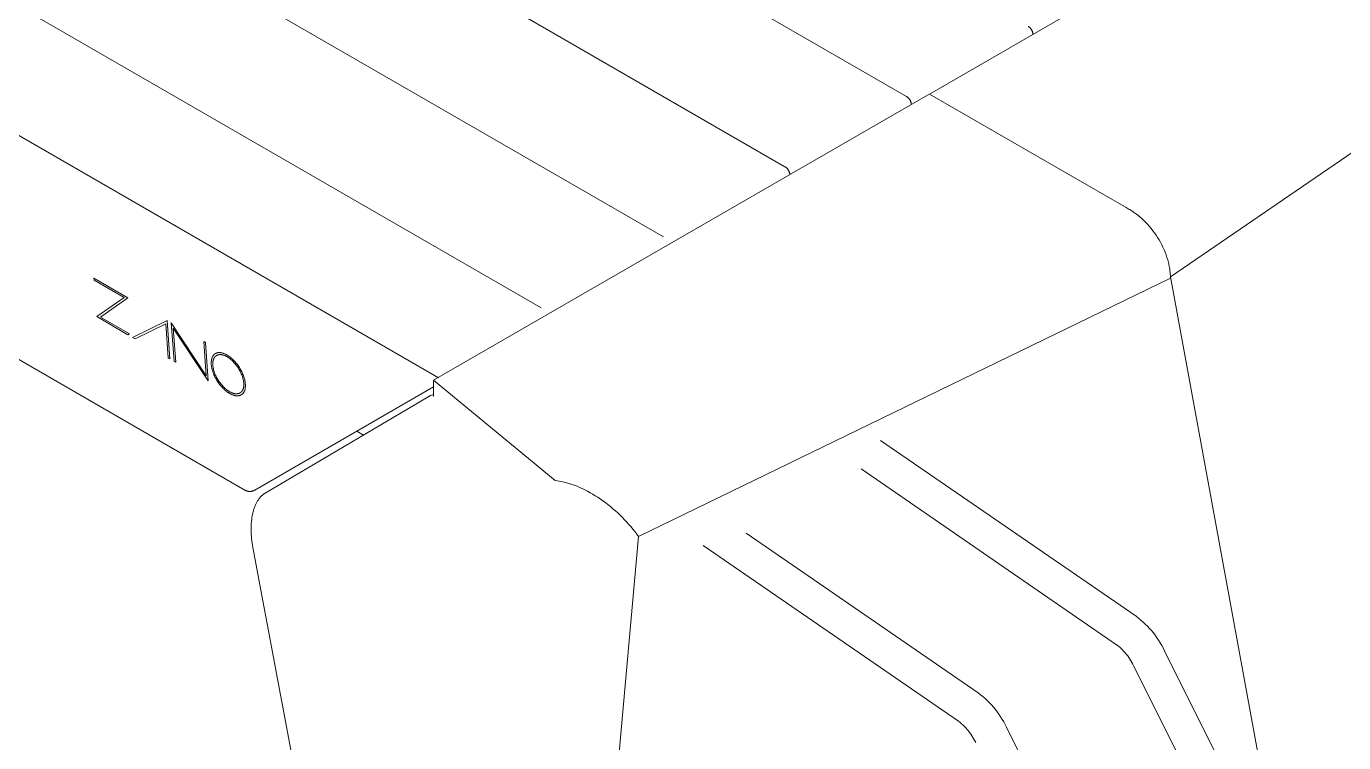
# Model space of a CAD drawing. Header units: millimetres. Extents: x -217 to 4976, y -41 to 3356.
# Drawn here: x 4419.8 to 4745, y 1125.8 to 1302.6 of the extents above; entities that cross this region are included whole.
import ezdxf

# ---------------------------------------------------------------- set-up
doc = ezdxf.new("R2010")
doc.units = ezdxf.units.MM
doc.layers.add('ZANO_R', color=7, linetype='Continuous', lineweight=0)

msp = doc.modelspace()

# ---------------------------------------------------------------- linework, layer by layer
at = {"layer": 'ZANO_R'}
for p, q in [((3539.3, 1884.43), (4607.08, 1267.95)), ((3598.75, 1884.76), (4637.09, 1285.28)), ((3509.28, 1867.1), (4577.06, 1250.62)), ((3478.79, 1849.79), (4546.86, 1233.14)), ((3449.89, 1834.54), (4517.96, 1217.89)), ((4473.74, 1188.13), (3501.73, 1749.32)), ((4642.74, 1285.9), (4764.71, 1356.32)), ((4810.94, 1315.24), (4702.25, 1240.74)), ((4667.11, 1302.61), (4667.18, 1302.57)), ((4667.18, 1302.57), (4667.25, 1302.52)), ((4667.25, 1302.52), (4667.32, 1302.47)), ((4667.32, 1302.47), (4667.38, 1302.43)), ((4667.38, 1302.43), (4667.45, 1302.37)), ((4667.45, 1302.37), (4667.51, 1302.32)), ((4667.51, 1302.32), (4667.57, 1302.27)), ((4667.57, 1302.27), (4667.63, 1302.21)), ((4667.63, 1302.21), (4667.69, 1302.15)), ((4667.69, 1302.15), (4667.74, 1302.09)), ((4667.74, 1302.09), (4667.79, 1302.02)), ((4667.79, 1302.02), (4667.84, 1301.96)), ((4667.84, 1301.96), (4667.89, 1301.89)), ((4667.89, 1301.89), (4667.94, 1301.82)), ((4667.94, 1301.82), (4667.98, 1301.75)), ((4667.98, 1301.75), (4668.02, 1301.68)), ((4668.02, 1301.68), (4668.06, 1301.61)), ((4668.06, 1301.61), (4668.09, 1301.54)), ((4668.09, 1301.54), (4668.13, 1301.46)), ((4668.13, 1301.46), (4668.16, 1301.39)), ((4668.16, 1301.39), (4668.19, 1301.31)), ((4668.19, 1301.31), (4668.21, 1301.23)), ((4668.21, 1301.23), (4668.24, 1301.15)), ((4668.24, 1301.15), (4668.26, 1301.07)), ((4668.26, 1301.07), (4668.27, 1300.99)), ((4668.27, 1300.99), (4668.29, 1300.91)), ((4668.29, 1300.91), (4668.3, 1300.83)), ((4668.3, 1300.83), (4668.31, 1300.75)), ((4668.31, 1300.75), (4668.32, 1300.67)), ((4520.34, 1215.23), (4642.3, 1285.65)), ((4637.09, 1285.28), (4637.16, 1285.24)), ((4637.16, 1285.24), (4637.23, 1285.19)), ((4637.23, 1285.19), (4637.3, 1285.14)), ((4637.3, 1285.14), (4637.37, 1285.09)), ((4637.37, 1285.09), (4637.43, 1285.04)), ((4637.43, 1285.04), (4637.49, 1284.99)), ((4637.49, 1284.99), (4637.55, 1284.93)), ((4637.55, 1284.93), (4637.61, 1284.88)), ((4637.61, 1284.88), (4637.67, 1284.82)), ((4637.67, 1284.82), (4637.72, 1284.76)), ((4642.3, 1285.65), (4642.74, 1285.9)), ((4691.29, 1257.87), (4642.74, 1285.9)), ((4637.72, 1284.76), (4637.77, 1284.69)), ((4637.77, 1284.69), (4637.82, 1284.63)), ((4637.82, 1284.63), (4637.87, 1284.56)), ((4637.87, 1284.56), (4637.92, 1284.49)), ((4637.92, 1284.49), (4637.96, 1284.42)), ((4637.96, 1284.42), (4638, 1284.35)), ((4638, 1284.35), (4638.04, 1284.28)), ((4638.04, 1284.28), (4638.08, 1284.21)), ((4638.08, 1284.21), (4638.11, 1284.13)), ((4638.11, 1284.13), (4638.14, 1284.06)), ((4638.14, 1284.06), (4638.17, 1283.98)), ((4638.17, 1283.98), (4638.2, 1283.9)), ((4638.2, 1283.9), (4638.22, 1283.82)), ((4638.22, 1283.82), (4638.24, 1283.74)), ((4638.24, 1283.74), (4638.26, 1283.66)), ((4638.26, 1283.66), (4638.27, 1283.58)), ((4638.27, 1283.58), (4638.28, 1283.5)), ((4638.28, 1283.5), (4638.29, 1283.42)), ((4638.29, 1283.42), (4638.3, 1283.34)), ((4652.98, 1279.49), (4652.97, 1279.49)), ((4607.08, 1267.95), (4607.15, 1267.9)), ((4607.15, 1267.9), (4607.21, 1267.86)), ((4607.21, 1267.86), (4607.28, 1267.81)), ((4607.28, 1267.81), (4607.35, 1267.76)), ((4607.35, 1267.76), (4607.41, 1267.71)), ((4607.41, 1267.71), (4607.47, 1267.66)), ((4607.47, 1267.66), (4607.53, 1267.6)), ((4607.53, 1267.6), (4607.59, 1267.55)), ((4607.59, 1267.55), (4607.65, 1267.49)), ((4607.65, 1267.49), (4607.7, 1267.43)), ((4607.7, 1267.43), (4607.76, 1267.36)), ((4607.76, 1267.36), (4607.81, 1267.3)), ((4607.81, 1267.3), (4607.85, 1267.23)), ((4607.85, 1267.23), (4607.9, 1267.16)), ((4607.9, 1267.16), (4607.94, 1267.09)), ((4607.94, 1267.09), (4607.98, 1267.02)), ((4607.98, 1267.02), (4608.02, 1266.95)), ((4608.02, 1266.95), (4608.06, 1266.88)), ((4608.06, 1266.88), (4608.09, 1266.8)), ((4608.09, 1266.8), (4608.12, 1266.72)), ((4608.12, 1266.72), (4608.15, 1266.65)), ((4608.15, 1266.65), (4608.18, 1266.57)), ((4608.18, 1266.57), (4608.2, 1266.49)), ((4608.2, 1266.49), (4608.22, 1266.41)), ((4608.22, 1266.41), (4608.24, 1266.33)), ((4608.24, 1266.33), (4608.25, 1266.25)), ((4608.25, 1266.25), (4608.27, 1266.17)), ((4608.27, 1266.17), (4608.28, 1266.09)), ((4608.28, 1266.09), (4608.28, 1266.01)), ((4691.29, 1257.87), (4691.56, 1257.73)), ((4691.56, 1257.73), (4691.84, 1257.58)), ((4691.84, 1257.58), (4692.11, 1257.43)), ((4692.11, 1257.43), (4692.37, 1257.28)), ((4692.37, 1257.28), (4692.63, 1257.11)), ((4692.63, 1257.11), (4692.89, 1256.95)), ((4692.89, 1256.95), (4693.15, 1256.77)), ((4693.15, 1256.77), (4693.66, 1256.42)), ((4693.66, 1256.42), (4693.92, 1256.22)), ((4693.92, 1256.22), (4694.18, 1256.02)), ((4694.18, 1256.02), (4694.69, 1255.6)), ((4694.69, 1255.6), (4695.18, 1255.17)), ((4695.18, 1255.17), (4695.66, 1254.72)), ((4695.66, 1254.72), (4696.14, 1254.24)), ((4696.14, 1254.24), (4696.61, 1253.74)), ((4696.61, 1253.74), (4697.07, 1253.23)), ((4697.07, 1253.23), (4697.5, 1252.7)), ((4697.5, 1252.7), (4697.92, 1252.17)), ((4697.92, 1252.17), (4698.32, 1251.63)), ((4698.32, 1251.63), (4698.71, 1251.07)), ((4698.71, 1251.07), (4699.08, 1250.5)), ((4699.08, 1250.5), (4699.44, 1249.91)), ((4699.44, 1249.91), (4699.78, 1249.31)), ((4699.78, 1249.31), (4700.11, 1248.7)), ((4700.11, 1248.7), (4700.41, 1248.08)), ((4700.41, 1248.08), (4700.69, 1247.46)), ((4700.69, 1247.46), (4700.95, 1246.84)), ((4700.95, 1246.84), (4701.19, 1246.21)), ((4701.19, 1246.21), (4701.41, 1245.57)), ((4701.41, 1245.57), (4701.59, 1244.96)), ((4701.59, 1244.96), (4701.76, 1244.33)), ((4701.76, 1244.33), (4701.84, 1244.02)), ((4701.84, 1244.02), (4701.9, 1243.71)), ((4701.9, 1243.71), (4701.97, 1243.39)), ((4701.97, 1243.39), (4702.03, 1243.08)), ((4702.03, 1243.08), (4702.07, 1242.79)), ((4702.07, 1242.79), (4702.12, 1242.5)), ((4702.12, 1242.5), (4702.15, 1242.21)), ((4436.47, 1240.43), (4436.51, 1239.97)), ((4444.87, 1235.58), (4436.47, 1240.43)), ((4436.51, 1239.97), (4443.96, 1235.67)), ((4570.91, 1176.66), (4702.25, 1240.45)), ((4702.15, 1242.21), (4702.18, 1241.91)), ((4702.18, 1241.91), (4702.21, 1241.62)), ((4702.21, 1241.62), (4702.23, 1241.33)), ((4702.23, 1241.33), (4702.24, 1241.04)), ((4702.24, 1241.04), (4702.25, 1240.74)), ((4702.25, 1240.74), (4736.69, 1053.21)), ((4702.25, 1240.74), (4702.25, 1240.45)), ((4443.96, 1235.67), (4437.15, 1230.95)), ((4438.06, 1230.86), (4444.87, 1235.58)), ((4437.15, 1230.95), (4444.85, 1226.5)), ((4445.27, 1226.7), (4438.06, 1230.86)), ((4454.52, 1230.01), (4446.02, 1225.82)), ((4455.19, 1220.52), (4454.52, 1230.01)), ((4444.85, 1226.5), (4445.27, 1226.7)), ((4446.63, 1225.47), (4454.19, 1229.21)), ((4454.19, 1229.21), (4454.79, 1220.76)), ((4464.16, 1216.37), (4455.57, 1229.4)), ((4455.57, 1229.4), (4456.24, 1219.92)), ((4456.06, 1228.1), (4464.65, 1215.07)), ((4456.65, 1219.68), (4456.06, 1228.1)), ((4446.02, 1225.82), (4446.63, 1225.47)), ((4463.97, 1224.57), (4463.57, 1224.79)), ((4463.57, 1224.79), (4464.16, 1216.37)), ((4464.65, 1215.07), (4463.97, 1224.57)), ((4454.79, 1220.76), (4455.19, 1220.52)), ((4456.24, 1219.92), (4456.65, 1219.68)), ((4465.43, 1219.87), (4465.42, 1219.76)), ((4465.42, 1219.76), (4465.42, 1219.64)), ((4465.44, 1219.97), (4465.43, 1219.87)), ((4465.45, 1220.08), (4465.44, 1219.97)), ((4465.46, 1220.18), (4465.45, 1220.08)), ((4465.48, 1220.28), (4465.46, 1220.18)), ((4465.5, 1220.38), (4465.48, 1220.28)), ((4465.52, 1220.47), (4465.5, 1220.38)), ((4465.54, 1220.57), (4465.52, 1220.47)), ((4465.57, 1220.66), (4465.54, 1220.57)), ((4465.6, 1220.74), (4465.57, 1220.66)), ((4465.63, 1220.83), (4465.6, 1220.74)), ((4465.65, 1220.87), (4465.63, 1220.83)), ((4465.66, 1220.91), (4465.65, 1220.87)), ((4465.68, 1220.95), (4465.66, 1220.91)), ((4465.7, 1220.99), (4465.68, 1220.95)), ((4465.72, 1221.03), (4465.7, 1220.99)), ((4465.74, 1221.07), (4465.72, 1221.03)), ((4465.76, 1221.1), (4465.74, 1221.07)), ((4465.78, 1221.14), (4465.76, 1221.1)), ((4465.8, 1221.18), (4465.78, 1221.14)), ((4465.82, 1221.21), (4465.8, 1221.18)), ((4465.84, 1221.25), (4465.82, 1221.21)), ((4465.82, 1219.67), (4465.84, 1219.77)), ((4465.86, 1221.28), (4465.84, 1221.25)), ((4465.84, 1219.77), (4465.85, 1219.86)), ((4465.85, 1219.86), (4465.86, 1219.95)), ((4465.89, 1221.32), (4465.86, 1221.28)), ((4465.86, 1219.95), (4465.88, 1220.04)), ((4465.88, 1220.04), (4465.9, 1220.13)), ((4465.91, 1221.35), (4465.89, 1221.32)), ((4465.9, 1220.13), (4465.92, 1220.21)), ((4465.93, 1221.38), (4465.91, 1221.35)), ((4465.92, 1220.21), (4465.95, 1220.29)), ((4465.96, 1221.41), (4465.93, 1221.38)), ((4465.95, 1220.29), (4465.97, 1220.37)), ((4465.98, 1221.44), (4465.96, 1221.41)), ((4465.97, 1220.37), (4466, 1220.45)), ((4466.01, 1221.47), (4465.98, 1221.44)), ((4466, 1220.45), (4466.02, 1220.49)), ((4466.04, 1221.5), (4466.01, 1221.47)), ((4466.02, 1220.49), (4466.03, 1220.52)), ((4466.03, 1220.52), (4466.05, 1220.56)), ((4466.06, 1221.53), (4466.04, 1221.5)), ((4466.05, 1220.56), (4466.06, 1220.6)), ((4466.09, 1221.56), (4466.06, 1221.53)), ((4466.06, 1220.6), (4466.08, 1220.63)), ((4466.08, 1220.63), (4466.1, 1220.67)), ((4466.12, 1221.59), (4466.09, 1221.56)), ((4466.1, 1220.67), (4466.12, 1220.7)), ((4466.15, 1221.61), (4466.12, 1221.59)), ((4466.12, 1220.7), (4466.13, 1220.73)), ((4466.13, 1220.73), (4466.15, 1220.77)), ((4466.18, 1221.64), (4466.15, 1221.61)), ((4466.15, 1220.77), (4466.17, 1220.8)), ((4466.17, 1220.8), (4466.19, 1220.83)), ((4466.2, 1221.66), (4466.18, 1221.64)), ((4466.19, 1220.83), (4466.21, 1220.86)), ((4466.23, 1221.69), (4466.2, 1221.66)), ((4466.21, 1220.86), (4466.23, 1220.89)), ((4466.26, 1221.71), (4466.23, 1221.69)), ((4466.23, 1220.89), (4466.26, 1220.92)), ((4466.3, 1221.73), (4466.26, 1221.71)), ((4466.26, 1220.92), (4466.28, 1220.95)), ((4466.28, 1220.95), (4466.3, 1220.98)), ((4466.33, 1221.76), (4466.3, 1221.73)), ((4466.3, 1220.98), (4466.32, 1221.01)), ((4466.32, 1221.01), (4466.35, 1221.03)), ((4466.36, 1221.78), (4466.33, 1221.76)), ((4466.35, 1221.03), (4466.37, 1221.06)), ((4466.39, 1221.8), (4466.36, 1221.78)), ((4466.37, 1221.06), (4466.39, 1221.09)), ((4466.42, 1221.82), (4466.39, 1221.8)), ((4466.39, 1221.09), (4466.42, 1221.11)), ((4466.46, 1221.84), (4466.42, 1221.82)), ((4466.42, 1221.11), (4466.44, 1221.14)), ((4466.44, 1221.14), (4466.47, 1221.16)), ((4466.49, 1221.86), (4466.46, 1221.84)), ((4466.47, 1221.16), (4466.5, 1221.18)), ((4466.52, 1221.87), (4466.49, 1221.86)), ((4466.5, 1221.18), (4466.52, 1221.21)), ((4466.56, 1221.89), (4466.52, 1221.87)), ((4466.52, 1221.21), (4466.55, 1221.23)), ((4466.55, 1221.23), (4466.58, 1221.25)), ((4466.59, 1221.91), (4466.56, 1221.89)), ((4466.58, 1221.25), (4466.61, 1221.27)), ((4466.63, 1221.92), (4466.59, 1221.91)), ((4466.61, 1221.27), (4466.63, 1221.29)), ((4466.66, 1221.94), (4466.63, 1221.92)), ((4466.63, 1221.29), (4466.66, 1221.31)), ((4466.7, 1221.95), (4466.66, 1221.94)), ((4466.66, 1221.31), (4466.69, 1221.33)), ((4466.69, 1221.33), (4466.72, 1221.35)), ((4466.74, 1221.97), (4466.7, 1221.95)), ((4466.72, 1221.35), (4466.75, 1221.37)), ((4466.77, 1221.98), (4466.74, 1221.97)), ((4466.75, 1221.37), (4466.78, 1221.38)), ((4466.81, 1221.99), (4466.77, 1221.98)), ((4466.78, 1221.38), (4466.81, 1221.4)), ((4466.85, 1222), (4466.81, 1221.99)), ((4466.81, 1221.4), (4466.84, 1221.41)), ((4466.84, 1221.41), (4466.88, 1221.43)), ((4466.89, 1222.01), (4466.85, 1222)), ((4466.88, 1221.43), (4466.91, 1221.44)), ((4466.93, 1222.02), (4466.89, 1222.01)), ((4466.91, 1221.44), (4466.94, 1221.46)), ((4466.97, 1222.03), (4466.93, 1222.02)), ((4466.94, 1221.46), (4466.97, 1221.47)), ((4467, 1222.04), (4466.97, 1222.03)), ((4466.97, 1221.47), (4467.01, 1221.48)), ((4467.04, 1222.05), (4467, 1222.04)), ((4467.01, 1221.48), (4467.04, 1221.49)), ((4467.08, 1222.05), (4467.04, 1222.05)), ((4467.04, 1221.49), (4467.07, 1221.5)), ((4467.07, 1221.5), (4467.11, 1221.51)), ((4467.13, 1222.06), (4467.08, 1222.05)), ((4467.11, 1221.51), (4467.14, 1221.52)), ((4467.17, 1222.06), (4467.13, 1222.06)), ((4467.14, 1221.52), (4467.18, 1221.53)), ((4467.21, 1222.07), (4467.17, 1222.06)), ((4467.18, 1221.53), (4467.21, 1221.54)), ((4467.25, 1222.07), (4467.21, 1222.07)), ((4467.21, 1221.54), (4467.25, 1221.55)), ((4467.29, 1222.07), (4467.25, 1222.07)), ((4467.25, 1221.55), (4467.28, 1221.55)), ((4467.28, 1221.55), (4467.32, 1221.56)), ((4467.33, 1222.08), (4467.29, 1222.07)), ((4467.32, 1221.56), (4467.36, 1221.57)), ((4467.38, 1222.08), (4467.33, 1222.08)), ((4467.36, 1221.57), (4467.4, 1221.57)), ((4467.42, 1222.08), (4467.38, 1222.08)), ((4467.4, 1221.57), (4467.43, 1221.57)), ((4467.46, 1222.08), (4467.42, 1222.08)), ((4467.43, 1221.57), (4467.47, 1221.58)), ((4467.51, 1222.08), (4467.46, 1222.08)), ((4467.47, 1221.58), (4467.51, 1221.58)), ((4467.6, 1222.07), (4467.51, 1222.08)), ((4467.51, 1221.58), (4467.55, 1221.58)), ((4467.55, 1221.58), (4467.59, 1221.58)), ((4467.59, 1221.58), (4467.63, 1221.58)), ((4467.69, 1222.06), (4467.6, 1222.07)), ((4467.63, 1221.58), (4467.67, 1221.58)), ((4467.67, 1221.58), (4467.71, 1221.58)), ((4467.78, 1222.05), (4467.69, 1222.06)), ((4467.71, 1221.58), (4467.79, 1221.58)), ((4467.87, 1222.04), (4467.78, 1222.05)), ((4467.79, 1221.58), (4467.87, 1221.57)), ((4467.97, 1222.02), (4467.87, 1222.04)), ((4467.87, 1221.57), (4467.95, 1221.56)), ((4467.95, 1221.56), (4468.04, 1221.55)), ((4468.06, 1222), (4467.97, 1222.02)), ((4468.04, 1221.55), (4468.12, 1221.53)), ((4468.16, 1221.98), (4468.06, 1222)), ((4468.12, 1221.53), (4468.21, 1221.51)), ((4468.26, 1221.95), (4468.16, 1221.98)), ((4468.21, 1221.51), (4468.3, 1221.49)), ((4468.36, 1221.92), (4468.26, 1221.95)), ((4468.3, 1221.49), (4468.39, 1221.47)), ((4468.46, 1221.89), (4468.36, 1221.92)), ((4468.39, 1221.47), (4468.48, 1221.44)), ((4468.56, 1221.85), (4468.46, 1221.89)), ((4468.48, 1221.44), (4468.57, 1221.41)), ((4468.66, 1221.81), (4468.56, 1221.85)), ((4468.57, 1221.41), (4468.66, 1221.38)), ((4468.77, 1221.76), (4468.66, 1221.81)), ((4468.66, 1221.38), (4468.75, 1221.34)), ((4468.75, 1221.34), (4468.85, 1221.3)), ((4468.87, 1221.72), (4468.77, 1221.76)), ((4468.85, 1221.3), (4468.94, 1221.26)), ((4468.98, 1221.67), (4468.87, 1221.72)), ((4468.94, 1221.26), (4469.04, 1221.21)), ((4469.08, 1221.61), (4468.98, 1221.67)), ((4469.04, 1221.21), (4469.13, 1221.16)), ((4469.19, 1221.55), (4469.08, 1221.61)), ((4469.13, 1221.16), (4469.23, 1221.11)), ((4469.3, 1221.49), (4469.19, 1221.55)), ((4469.23, 1221.11), (4469.33, 1221.05)), ((4469.41, 1221.43), (4469.3, 1221.49)), ((4469.33, 1221.05), (4469.43, 1220.99)), ((4469.52, 1221.36), (4469.41, 1221.43)), ((4469.43, 1220.99), (4469.53, 1220.93)), ((4469.62, 1221.29), (4469.52, 1221.36)), ((4469.53, 1220.93), (4469.63, 1220.87)), ((4469.73, 1221.22), (4469.62, 1221.29)), ((4469.63, 1220.87), (4469.72, 1220.8)), ((4469.72, 1220.8), (4469.82, 1220.74)), ((4469.84, 1221.14), (4469.73, 1221.22)), ((4469.82, 1220.74), (4469.92, 1220.67)), ((4469.94, 1221.07), (4469.84, 1221.14)), ((4469.92, 1220.67), (4470.11, 1220.52)), ((4470.15, 1220.91), (4469.94, 1221.07)), ((4470.11, 1220.52), (4470.29, 1220.37)), ((4470.36, 1220.74), (4470.15, 1220.91)), ((4470.29, 1220.37), (4470.48, 1220.2)), ((4470.57, 1220.56), (4470.36, 1220.74)), ((4470.48, 1220.2), (4470.66, 1220.03)), ((4470.77, 1220.37), (4470.57, 1220.56)), ((4470.66, 1220.03), (4470.84, 1219.86)), ((4470.96, 1220.17), (4470.77, 1220.37)), ((4470.84, 1219.86), (4471.02, 1219.67)), ((4471.16, 1219.97), (4470.96, 1220.17)), ((4471.35, 1219.76), (4471.16, 1219.97)), ((4471.53, 1219.54), (4471.35, 1219.76)), ((4465.42, 1219.64), (4465.42, 1219.53)), ((4465.42, 1219.53), (4465.42, 1219.41)), ((4465.42, 1219.41), (4465.42, 1219.29)), ((4465.42, 1219.29), (4465.43, 1219.17)), ((4465.43, 1219.17), (4465.44, 1219.05)), ((4465.44, 1219.05), (4465.45, 1218.92)), ((4465.45, 1218.92), (4465.47, 1218.8)), ((4465.47, 1218.8), (4465.49, 1218.67)), ((4465.49, 1218.67), (4465.51, 1218.54)), ((4465.51, 1218.54), (4465.53, 1218.42)), ((4465.53, 1218.42), (4465.55, 1218.29)), ((4465.55, 1218.29), (4465.58, 1218.16)), ((4465.58, 1218.16), (4465.65, 1217.91)), ((4465.65, 1217.91), (4465.72, 1217.65)), ((4465.72, 1217.65), (4465.8, 1217.39)), ((4465.8, 1217.39), (4465.89, 1217.13)), ((4465.81, 1219.48), (4465.82, 1219.58)), ((4465.81, 1219.37), (4465.81, 1219.48)), ((4465.81, 1219.27), (4465.81, 1219.37)), ((4465.81, 1219.16), (4465.81, 1219.27)), ((4465.81, 1219.06), (4465.81, 1219.16)), ((4465.82, 1218.94), (4465.81, 1219.06)), ((4465.82, 1219.58), (4465.82, 1219.67)), ((4465.83, 1218.83), (4465.82, 1218.94)), ((4465.84, 1218.72), (4465.83, 1218.83)), ((4465.85, 1218.61), (4465.84, 1218.72)), ((4465.87, 1218.49), (4465.85, 1218.61)), ((4465.89, 1218.38), (4465.87, 1218.49)), ((4465.91, 1218.26), (4465.89, 1218.38)), ((4465.89, 1217.13), (4465.99, 1216.87)), ((4465.93, 1218.15), (4465.91, 1218.26)), ((4465.96, 1218.03), (4465.93, 1218.15)), ((4466.02, 1217.8), (4465.96, 1218.03)), ((4465.99, 1216.87), (4466.1, 1216.61)), ((4466.08, 1217.56), (4466.02, 1217.8)), ((4466.16, 1217.33), (4466.08, 1217.56)), ((4466.1, 1216.61), (4466.21, 1216.35)), ((4466.24, 1217.09), (4466.16, 1217.33)), ((4466.33, 1216.86), (4466.24, 1217.09)), ((4466.43, 1216.62), (4466.33, 1216.86)), ((4466.53, 1216.39), (4466.43, 1216.62)), ((4471.02, 1219.67), (4471.19, 1219.48)), ((4471.19, 1219.48), (4471.35, 1219.29)), ((4471.35, 1219.29), (4471.52, 1219.08)), ((4471.52, 1219.08), (4471.68, 1218.88)), ((4471.71, 1219.32), (4471.53, 1219.54)), ((4471.68, 1218.88), (4471.83, 1218.67)), ((4471.88, 1219.1), (4471.71, 1219.32)), ((4471.83, 1218.67), (4471.98, 1218.45)), ((4472.05, 1218.86), (4471.88, 1219.1)), ((4471.98, 1218.45), (4472.12, 1218.23)), ((4472.22, 1218.62), (4472.05, 1218.86)), ((4472.12, 1218.23), (4472.26, 1218.01)), ((4472.37, 1218.38), (4472.22, 1218.62)), ((4472.26, 1218.01), (4472.39, 1217.78)), ((4472.52, 1218.14), (4472.37, 1218.38)), ((4472.39, 1217.78), (4472.51, 1217.55)), ((4472.51, 1217.55), (4472.63, 1217.32)), ((4472.67, 1217.89), (4472.52, 1218.14)), ((4472.63, 1217.32), (4472.74, 1217.09)), ((4472.81, 1217.64), (4472.67, 1217.89)), ((4472.74, 1217.09), (4472.85, 1216.86)), ((4472.94, 1217.38), (4472.81, 1217.64)), ((4472.85, 1216.86), (4472.95, 1216.62)), ((4473.06, 1217.13), (4472.94, 1217.38)), ((4472.95, 1216.62), (4473.04, 1216.39)), ((4473.18, 1216.87), (4473.06, 1217.13)), ((4473.28, 1216.61), (4473.18, 1216.87)), ((4473.38, 1216.35), (4473.28, 1216.61)), ((4517.96, 1217.89), (4521.51, 1215.84)), ((4466.21, 1216.35), (4466.34, 1216.1)), ((4466.34, 1216.1), (4466.47, 1215.84)), ((4466.47, 1215.84), (4466.6, 1215.59)), ((4466.64, 1216.16), (4466.53, 1216.39)), ((4466.6, 1215.59), (4466.75, 1215.34)), ((4466.76, 1215.93), (4466.64, 1216.16)), ((4466.75, 1215.34), (4466.9, 1215.1)), ((4466.89, 1215.7), (4466.76, 1215.93)), ((4467.02, 1215.47), (4466.89, 1215.7)), ((4466.9, 1215.1), (4467.06, 1214.86)), ((4467.15, 1215.25), (4467.02, 1215.47)), ((4467.06, 1214.86), (4467.22, 1214.62)), ((4467.3, 1215.03), (4467.15, 1215.25)), ((4467.22, 1214.62), (4467.39, 1214.39)), ((4467.44, 1214.81), (4467.3, 1215.03)), ((4467.39, 1214.39), (4467.56, 1214.16)), ((4467.6, 1214.6), (4467.44, 1214.81)), ((4467.56, 1214.16), (4467.74, 1213.94)), ((4467.76, 1214.4), (4467.6, 1214.6)), ((4467.74, 1213.94), (4467.93, 1213.72)), ((4467.92, 1214.2), (4467.76, 1214.4)), ((4468.09, 1214), (4467.92, 1214.2)), ((4467.93, 1213.72), (4468.12, 1213.51)), ((4468.26, 1213.81), (4468.09, 1214)), ((4468.12, 1213.51), (4468.31, 1213.31)), ((4468.43, 1213.63), (4468.26, 1213.81)), ((4468.31, 1213.31), (4468.51, 1213.11)), ((4468.61, 1213.45), (4468.43, 1213.63)), ((4468.79, 1213.28), (4468.61, 1213.45)), ((4468.98, 1213.11), (4468.79, 1213.28)), ((4473.04, 1216.39), (4473.12, 1216.15)), ((4473.12, 1216.15), (4473.19, 1215.92)), ((4473.19, 1215.92), (4473.26, 1215.68)), ((4473.26, 1215.68), (4473.32, 1215.45)), ((4473.32, 1215.45), (4473.34, 1215.33)), ((4473.35, 1213.27), (4473.33, 1213.19)), ((4473.34, 1215.33), (4473.36, 1215.22)), ((4473.37, 1213.35), (4473.35, 1213.27)), ((4473.36, 1215.22), (4473.38, 1215.1)), ((4473.39, 1213.44), (4473.37, 1213.35)), ((4473.47, 1216.09), (4473.38, 1216.35)), ((4473.38, 1215.1), (4473.4, 1214.99)), ((4473.41, 1213.53), (4473.39, 1213.44)), ((4473.4, 1214.99), (4473.42, 1214.87)), ((4473.43, 1213.62), (4473.41, 1213.53)), ((4473.42, 1214.87), (4473.43, 1214.76)), ((4473.43, 1214.76), (4473.45, 1214.65)), ((4473.44, 1213.71), (4473.43, 1213.62)), ((4473.45, 1213.81), (4473.44, 1213.71)), ((4473.45, 1214.65), (4473.45, 1214.54)), ((4473.45, 1214.54), (4473.46, 1214.43)), ((4473.46, 1213.91), (4473.45, 1213.81)), ((4473.46, 1214.43), (4473.47, 1214.32)), ((4473.47, 1214.11), (4473.46, 1214.01)), ((4473.46, 1214.01), (4473.46, 1213.91)), ((4473.55, 1215.83), (4473.47, 1216.09)), ((4473.47, 1214.32), (4473.47, 1214.21)), ((4473.47, 1214.21), (4473.47, 1214.11)), ((4473.63, 1215.58), (4473.55, 1215.83)), ((4473.69, 1215.32), (4473.63, 1215.58)), ((4473.72, 1215.19), (4473.69, 1215.32)), ((4473.74, 1215.06), (4473.72, 1215.19)), ((4473.77, 1214.94), (4473.74, 1215.06)), ((4473.79, 1214.81), (4473.77, 1214.94)), ((4473.81, 1214.68), (4473.79, 1214.81)), ((4473.8, 1213.2), (4473.81, 1213.3)), ((4473.82, 1214.56), (4473.81, 1214.68)), ((4473.81, 1213.3), (4473.83, 1213.4)), ((4473.83, 1214.44), (4473.82, 1214.56)), ((4473.84, 1214.31), (4473.83, 1214.44)), ((4473.83, 1213.4), (4473.84, 1213.51)), ((4473.85, 1214.19), (4473.84, 1214.31)), ((4473.84, 1213.51), (4473.85, 1213.62)), ((4473.86, 1214.07), (4473.85, 1214.19)), ((4473.85, 1213.73), (4473.86, 1213.84)), ((4473.85, 1213.62), (4473.85, 1213.73)), ((4473.86, 1213.95), (4473.86, 1214.07)), ((4473.86, 1213.84), (4473.86, 1213.95)), ((4520.34, 1213.63), (4476.16, 1188.13)), ((4520.34, 1215.23), (4520.34, 1211.27)), ((4550.32, 1190.49), (4520.34, 1215.23)), ((4468.51, 1213.11), (4468.71, 1212.92)), ((4468.71, 1212.92), (4468.91, 1212.74)), ((4468.91, 1212.74), (4469.12, 1212.57)), ((4469.17, 1212.96), (4468.98, 1213.11)), ((4469.12, 1212.57), (4469.33, 1212.41)), ((4469.36, 1212.81), (4469.17, 1212.96)), ((4469.33, 1212.41), (4469.44, 1212.34)), ((4469.45, 1212.74), (4469.36, 1212.81)), ((4469.44, 1212.34), (4469.54, 1212.26)), ((4469.55, 1212.68), (4469.45, 1212.74)), ((4469.54, 1212.26), (4469.65, 1212.19)), ((4469.65, 1212.61), (4469.55, 1212.68)), ((4469.75, 1212.55), (4469.65, 1212.61)), ((4469.65, 1212.19), (4469.76, 1212.12)), ((4469.84, 1212.49), (4469.75, 1212.55)), ((4469.76, 1212.12), (4469.87, 1212.05)), ((4469.94, 1212.43), (4469.84, 1212.49)), ((4469.87, 1212.05), (4469.97, 1211.99)), ((4470.04, 1212.37), (4469.94, 1212.43)), ((4469.97, 1211.99), (4470.08, 1211.93)), ((4470.14, 1212.32), (4470.04, 1212.37)), ((4470.08, 1211.93), (4470.19, 1211.87)), ((4470.24, 1212.27), (4470.14, 1212.32)), ((4470.19, 1211.87), (4470.3, 1211.82)), ((4470.33, 1212.23), (4470.24, 1212.27)), ((4470.3, 1211.82), (4470.4, 1211.76)), ((4470.43, 1212.18), (4470.33, 1212.23)), ((4470.4, 1211.76), (4470.51, 1211.72)), ((4470.52, 1212.14), (4470.43, 1212.18)), ((4470.51, 1211.72), (4470.61, 1211.67)), ((4470.61, 1212.11), (4470.52, 1212.14)), ((4470.71, 1212.07), (4470.61, 1212.11)), ((4470.61, 1211.67), (4470.71, 1211.63)), ((4470.8, 1212.04), (4470.71, 1212.07)), ((4470.71, 1211.63), (4470.81, 1211.6)), ((4470.89, 1212.01), (4470.8, 1212.04)), ((4470.81, 1211.6), (4470.92, 1211.56)), ((4470.98, 1211.99), (4470.89, 1212.01)), ((4470.92, 1211.56), (4471.01, 1211.53)), ((4471.06, 1211.97), (4470.98, 1211.99)), ((4471.01, 1211.53), (4471.11, 1211.5)), ((4471.15, 1211.95), (4471.06, 1211.97)), ((4471.11, 1211.5), (4471.21, 1211.48)), ((4471.24, 1211.93), (4471.15, 1211.95)), ((4471.21, 1211.48), (4471.31, 1211.46)), ((4471.32, 1211.92), (4471.24, 1211.93)), ((4471.31, 1211.46), (4471.4, 1211.44)), ((4471.4, 1211.91), (4471.32, 1211.92)), ((4471.49, 1211.9), (4471.4, 1211.91)), ((4471.4, 1211.44), (4471.49, 1211.43)), ((4471.57, 1211.9), (4471.49, 1211.9)), ((4471.49, 1211.43), (4471.58, 1211.42)), ((4471.61, 1211.9), (4471.57, 1211.9)), ((4471.58, 1211.42), (4471.68, 1211.41)), ((4471.65, 1211.9), (4471.61, 1211.9)), ((4471.69, 1211.9), (4471.65, 1211.9)), ((4471.68, 1211.41), (4471.76, 1211.4)), ((4471.72, 1211.9), (4471.69, 1211.9)), ((4471.76, 1211.9), (4471.72, 1211.9)), ((4471.8, 1211.9), (4471.76, 1211.9)), ((4471.76, 1211.4), (4471.81, 1211.4)), ((4471.84, 1211.91), (4471.8, 1211.9)), ((4471.81, 1211.4), (4471.85, 1211.4)), ((4471.88, 1211.91), (4471.84, 1211.91)), ((4471.85, 1211.4), (4471.9, 1211.4)), ((4471.91, 1211.91), (4471.88, 1211.91)), ((4471.9, 1211.4), (4471.94, 1211.4)), ((4471.95, 1211.92), (4471.91, 1211.91)), ((4471.94, 1211.4), (4471.98, 1211.41)), ((4471.99, 1211.93), (4471.95, 1211.92)), ((4471.98, 1211.41), (4472.02, 1211.41)), ((4472.02, 1211.93), (4471.99, 1211.93)), ((4472.06, 1211.94), (4472.02, 1211.93)), ((4472.02, 1211.41), (4472.07, 1211.41)), ((4472.1, 1211.95), (4472.06, 1211.94)), ((4472.07, 1211.41), (4472.11, 1211.42)), ((4472.13, 1211.96), (4472.1, 1211.95)), ((4472.11, 1211.42), (4472.15, 1211.42)), ((4472.17, 1211.97), (4472.13, 1211.96)), ((4472.15, 1211.42), (4472.19, 1211.43)), ((4472.2, 1211.98), (4472.17, 1211.97)), ((4472.19, 1211.43), (4472.23, 1211.43)), ((4472.23, 1211.99), (4472.2, 1211.98)), ((4472.27, 1212), (4472.23, 1211.99)), ((4472.23, 1211.43), (4472.27, 1211.44)), ((4472.3, 1212.01), (4472.27, 1212)), ((4472.27, 1211.44), (4472.31, 1211.45)), ((4472.33, 1212.02), (4472.3, 1212.01)), ((4472.31, 1211.45), (4472.35, 1211.46)), ((4472.37, 1212.04), (4472.33, 1212.02)), ((4472.35, 1211.46), (4472.39, 1211.47)), ((4472.4, 1212.05), (4472.37, 1212.04)), ((4472.39, 1211.47), (4472.42, 1211.48)), ((4472.43, 1212.07), (4472.4, 1212.05)), ((4472.42, 1211.48), (4472.46, 1211.49)), ((4472.46, 1212.08), (4472.43, 1212.07)), ((4472.49, 1212.1), (4472.46, 1212.08)), ((4472.46, 1211.49), (4472.5, 1211.5)), ((4472.52, 1212.12), (4472.49, 1212.1)), ((4472.5, 1211.5), (4472.54, 1211.51)), ((4472.55, 1212.13), (4472.52, 1212.12)), ((4472.54, 1211.51), (4472.57, 1211.53)), ((4472.58, 1212.15), (4472.55, 1212.13)), ((4472.57, 1211.53), (4472.61, 1211.54)), ((4472.61, 1212.17), (4472.58, 1212.15)), ((4472.64, 1212.19), (4472.61, 1212.17)), ((4472.61, 1211.54), (4472.64, 1211.56)), ((4472.67, 1212.21), (4472.64, 1212.19)), ((4472.64, 1211.56), (4472.68, 1211.57)), ((4472.7, 1212.23), (4472.67, 1212.21)), ((4472.68, 1211.57), (4472.71, 1211.59)), ((4472.72, 1212.25), (4472.7, 1212.23)), ((4472.71, 1211.59), (4472.75, 1211.61)), ((4472.75, 1212.27), (4472.72, 1212.25)), ((4472.78, 1212.3), (4472.75, 1212.27)), ((4472.75, 1211.61), (4472.78, 1211.62)), ((4472.8, 1212.32), (4472.78, 1212.3)), ((4472.78, 1211.62), (4472.82, 1211.64)), ((4472.83, 1212.34), (4472.8, 1212.32)), ((4472.82, 1211.64), (4472.85, 1211.66)), ((4472.85, 1212.37), (4472.83, 1212.34)), ((4472.88, 1212.39), (4472.85, 1212.37)), ((4472.85, 1211.66), (4472.88, 1211.68)), ((4472.9, 1212.42), (4472.88, 1212.39)), ((4472.88, 1211.68), (4472.91, 1211.7)), ((4472.93, 1212.45), (4472.9, 1212.42)), ((4472.91, 1211.7), (4472.95, 1211.72)), ((4472.95, 1212.47), (4472.93, 1212.45)), ((4472.97, 1212.5), (4472.95, 1212.47)), ((4472.95, 1211.72), (4472.98, 1211.75)), ((4473, 1212.53), (4472.97, 1212.5)), ((4472.98, 1211.75), (4473.01, 1211.77)), ((4473.02, 1212.56), (4473, 1212.53)), ((4473.01, 1211.77), (4473.04, 1211.79)), ((4473.04, 1212.59), (4473.02, 1212.56)), ((4473.06, 1212.62), (4473.04, 1212.59)), ((4473.04, 1211.79), (4473.07, 1211.82)), ((4473.08, 1212.65), (4473.06, 1212.62)), ((4473.07, 1211.82), (4473.1, 1211.84)), ((4473.1, 1212.68), (4473.08, 1212.65)), ((4473.12, 1212.71), (4473.1, 1212.68)), ((4473.1, 1211.84), (4473.13, 1211.87)), ((4473.14, 1212.75), (4473.12, 1212.71)), ((4473.13, 1211.87), (4473.15, 1211.9)), ((4473.16, 1212.78), (4473.14, 1212.75)), ((4473.15, 1211.9), (4473.18, 1211.92)), ((4473.18, 1212.81), (4473.16, 1212.78)), ((4473.19, 1212.85), (4473.18, 1212.81)), ((4473.18, 1211.92), (4473.21, 1211.95)), ((4473.21, 1212.88), (4473.19, 1212.85)), ((4473.23, 1212.92), (4473.21, 1212.88)), ((4473.21, 1211.95), (4473.24, 1211.98)), ((4473.24, 1212.96), (4473.23, 1212.92)), ((4473.26, 1212.99), (4473.24, 1212.96)), ((4473.24, 1211.98), (4473.26, 1212.01)), ((4473.27, 1213.03), (4473.26, 1212.99)), ((4473.26, 1212.01), (4473.29, 1212.04)), ((4473.3, 1213.11), (4473.27, 1213.03)), ((4473.29, 1212.04), (4473.31, 1212.07)), ((4473.33, 1213.19), (4473.3, 1213.11)), ((4473.31, 1212.07), (4473.34, 1212.1)), ((4473.34, 1212.1), (4473.36, 1212.13)), ((4473.36, 1212.13), (4473.39, 1212.17)), ((4473.39, 1212.17), (4473.41, 1212.2)), ((4473.41, 1212.2), (4473.43, 1212.23)), ((4473.43, 1212.23), (4473.45, 1212.27)), ((4473.45, 1212.27), (4473.48, 1212.3)), ((4473.48, 1212.3), (4473.5, 1212.34)), ((4473.5, 1212.34), (4473.52, 1212.38)), ((4473.52, 1212.38), (4473.54, 1212.41)), ((4473.54, 1212.41), (4473.56, 1212.45)), ((4473.56, 1212.45), (4473.58, 1212.49)), ((4473.58, 1212.49), (4473.59, 1212.53)), ((4473.59, 1212.53), (4473.61, 1212.57)), ((4473.61, 1212.57), (4473.63, 1212.61)), ((4473.63, 1212.61), (4473.64, 1212.65)), ((4473.64, 1212.65), (4473.68, 1212.74)), ((4473.68, 1212.74), (4473.7, 1212.82)), ((4473.7, 1212.82), (4473.73, 1212.91)), ((4473.73, 1212.91), (4473.76, 1213.01)), ((4473.76, 1213.01), (4473.78, 1213.1)), ((4473.78, 1213.1), (4473.8, 1213.2)), ((4519.54, 1211.45), (4478.71, 1187.36)), ((4520.34, 1211.7), (4519.54, 1211.45)), ((4503.06, 1201.73), (4501.39, 1202.69)), ((4630.69, 1200.4), (4693.8, 1156.98)), ((4551.87, 1190.28), (4550.32, 1190.49)), ((4688.98, 1149.98), (4625.92, 1193.38)), ((4473.81, 1188.09), (4473.74, 1188.13)), ((4473.81, 1188.09), (4473.74, 1188.13)), ((4473.88, 1188.05), (4473.81, 1188.09)), ((4473.88, 1188.05), (4473.81, 1188.09)), ((4473.96, 1188.01), (4473.88, 1188.05)), ((4473.96, 1188.01), (4473.88, 1188.05)), ((4474.03, 1187.98), (4473.96, 1188.01)), ((4474.03, 1187.98), (4473.96, 1188.01)), ((4474.11, 1187.95), (4474.03, 1187.98)), ((4474.11, 1187.95), (4474.03, 1187.98)), ((4474.18, 1187.92), (4474.11, 1187.95)), ((4474.18, 1187.92), (4474.11, 1187.95)), ((4474.26, 1187.9), (4474.18, 1187.92)), ((4474.26, 1187.9), (4474.18, 1187.92)), ((4474.34, 1187.88), (4474.26, 1187.9)), ((4474.34, 1187.88), (4474.26, 1187.9)), ((4474.42, 1187.86), (4474.34, 1187.88)), ((4474.42, 1187.86), (4474.34, 1187.88)), ((4474.5, 1187.84), (4474.42, 1187.86)), ((4474.5, 1187.84), (4474.42, 1187.86)), ((4474.58, 1187.83), (4474.5, 1187.84)), ((4474.58, 1187.83), (4474.5, 1187.84)), ((4474.66, 1187.82), (4474.58, 1187.83)), ((4474.66, 1187.82), (4474.58, 1187.83)), ((4474.75, 1187.81), (4474.66, 1187.82)), ((4474.75, 1187.81), (4474.66, 1187.82)), ((4474.83, 1187.8), (4474.75, 1187.81)), ((4474.83, 1187.8), (4474.75, 1187.81)), ((4474.91, 1187.8), (4474.83, 1187.8)), ((4474.91, 1187.8), (4474.83, 1187.8)), ((4474.99, 1187.8), (4474.91, 1187.8)), ((4474.99, 1187.8), (4474.91, 1187.8)), ((4475.07, 1187.8), (4474.99, 1187.8)), ((4475.07, 1187.8), (4474.99, 1187.8)), ((4475.15, 1187.81), (4475.07, 1187.8)), ((4475.15, 1187.81), (4475.07, 1187.8)), ((4475.24, 1187.82), (4475.15, 1187.81)), ((4475.24, 1187.82), (4475.15, 1187.81)), ((4475.32, 1187.83), (4475.24, 1187.82)), ((4475.32, 1187.83), (4475.24, 1187.82)), ((4475.4, 1187.84), (4475.32, 1187.83)), ((4475.4, 1187.84), (4475.32, 1187.83)), ((4475.48, 1187.86), (4475.4, 1187.84)), ((4475.48, 1187.86), (4475.4, 1187.84)), ((4475.56, 1187.88), (4475.48, 1187.86)), ((4475.56, 1187.88), (4475.48, 1187.86)), ((4475.64, 1187.9), (4475.56, 1187.88)), ((4475.64, 1187.9), (4475.56, 1187.88)), ((4475.72, 1187.92), (4475.64, 1187.9)), ((4475.72, 1187.92), (4475.64, 1187.9)), ((4475.79, 1187.95), (4475.72, 1187.92)), ((4475.79, 1187.95), (4475.72, 1187.92)), ((4475.87, 1187.98), (4475.79, 1187.95)), ((4475.87, 1187.98), (4475.79, 1187.95)), ((4475.94, 1188.01), (4475.87, 1187.98)), ((4475.94, 1188.01), (4475.87, 1187.98)), ((4476.02, 1188.05), (4475.94, 1188.01)), ((4476.02, 1188.05), (4475.94, 1188.01)), ((4476.09, 1188.09), (4476.02, 1188.05)), ((4476.09, 1188.09), (4476.02, 1188.05)), ((4476.16, 1188.13), (4476.09, 1188.09)), ((4476.16, 1188.13), (4476.09, 1188.09)), ((4478.33, 1187.11), (4478.46, 1187.2)), ((4478.46, 1187.2), (4478.58, 1187.28)), ((4478.58, 1187.28), (4478.71, 1187.36)), ((4551.87, 1190.28), (4552.52, 1190.13)), ((4552.52, 1190.13), (4553.17, 1189.95)), ((4553.17, 1189.95), (4553.81, 1189.76)), ((4553.81, 1189.76), (4554.45, 1189.55)), ((4554.45, 1189.55), (4555.1, 1189.32)), ((4555.1, 1189.32), (4555.74, 1189.07)), ((4555.74, 1189.07), (4556.37, 1188.8)), ((4556.37, 1188.8), (4556.99, 1188.52)), ((4556.99, 1188.52), (4557.66, 1188.19)), ((4557.66, 1188.19), (4558.32, 1187.86)), ((4558.32, 1187.86), (4558.98, 1187.5)), ((4558.98, 1187.5), (4559.62, 1187.13)), ((4476.1, 1183.88), (4476.17, 1184.07)), ((4476.17, 1184.07), (4476.25, 1184.27)), ((4476.25, 1184.27), (4476.33, 1184.46)), ((4476.33, 1184.46), (4476.42, 1184.64)), ((4476.42, 1184.64), (4476.5, 1184.83)), ((4476.5, 1184.83), (4476.59, 1185)), ((4476.59, 1185), (4476.69, 1185.17)), ((4476.69, 1185.17), (4476.78, 1185.34)), ((4476.78, 1185.34), (4476.88, 1185.5)), ((4476.88, 1185.5), (4476.98, 1185.65)), ((4476.98, 1185.65), (4477.08, 1185.8)), ((4477.08, 1185.8), (4477.18, 1185.95)), ((4477.18, 1185.95), (4477.29, 1186.09)), ((4477.29, 1186.09), (4477.4, 1186.22)), ((4477.4, 1186.22), (4477.51, 1186.35)), ((4477.51, 1186.35), (4477.62, 1186.48)), ((4477.62, 1186.48), (4477.74, 1186.6)), ((4477.74, 1186.6), (4477.85, 1186.71)), ((4477.85, 1186.71), (4477.97, 1186.82)), ((4477.97, 1186.82), (4478.09, 1186.92)), ((4478.09, 1186.92), (4478.21, 1187.02)), ((4478.21, 1187.02), (4478.33, 1187.11)), ((4559.62, 1187.13), (4560.25, 1186.75)), ((4560.25, 1186.75), (4560.88, 1186.35)), ((4560.88, 1186.35), (4561.5, 1185.93)), ((4561.5, 1185.93), (4562.11, 1185.51)), ((4562.11, 1185.51), (4562.75, 1185.04)), ((4562.75, 1185.04), (4563.38, 1184.56)), ((4563.38, 1184.56), (4564, 1184.06)), ((4564, 1184.06), (4564.61, 1183.55)), ((4475.35, 1180.42), (4475.41, 1180.92)), ((4475.41, 1180.92), (4475.48, 1181.41)), ((4475.48, 1181.41), (4475.56, 1181.89)), ((4475.56, 1181.89), (4475.66, 1182.36)), ((4475.66, 1182.36), (4475.71, 1182.59)), ((4475.71, 1182.59), (4475.77, 1182.81)), ((4475.77, 1182.81), (4475.82, 1183.03)), ((4475.82, 1183.03), (4475.89, 1183.25)), ((4475.89, 1183.25), (4475.95, 1183.46)), ((4475.95, 1183.46), (4476.02, 1183.67)), ((4476.02, 1183.67), (4476.1, 1183.88)), ((4564.61, 1183.55), (4565.21, 1183.03)), ((4565.21, 1183.03), (4565.79, 1182.5)), ((4565.79, 1182.5), (4566.37, 1181.95)), ((4566.37, 1181.95), (4566.94, 1181.4)), ((4566.94, 1181.4), (4567.49, 1180.83)), ((4567.49, 1180.83), (4568.03, 1180.25)), ((4475.27, 1178.85), (4475.28, 1179.38)), ((4475.27, 1178.32), (4475.27, 1178.85)), ((4475.28, 1177.78), (4475.27, 1178.32)), ((4475.28, 1179.38), (4475.31, 1179.9)), ((4475.31, 1177.24), (4475.28, 1177.78)), ((4475.31, 1179.9), (4475.35, 1180.42)), ((4568.03, 1180.25), (4568.56, 1179.66)), ((4568.56, 1179.66), (4569.08, 1179.05)), ((4569.08, 1179.05), (4569.56, 1178.47)), ((4569.56, 1178.47), (4570.02, 1177.88)), ((4570.02, 1177.88), (4570.47, 1177.27)), ((4597.5, 1177.48), (4654.77, 1138.07)), ((4475.34, 1176.69), (4475.31, 1177.24)), ((4475.39, 1176.15), (4475.34, 1176.69)), ((4475.46, 1175.61), (4475.39, 1176.15)), ((4475.53, 1175.07), (4475.46, 1175.61)), ((4475.61, 1174.53), (4475.53, 1175.07)), ((4475.71, 1173.99), (4475.61, 1174.53)), ((4570.91, 1176.66), (4551.12, 956.13)), ((4570.47, 1177.27), (4570.91, 1176.66)), ((4649.96, 1131.08), (4586.89, 1174.47)), ((4475.71, 1173.99), (4513.67, 971.94)), ((4693.8, 1156.98), (4694.39, 1156.53)), ((4694.39, 1156.53), (4694.96, 1156.06)), ((4694.96, 1156.06), (4695.52, 1155.57)), ((4695.52, 1155.57), (4696.06, 1155.07)), ((4696.06, 1155.07), (4696.59, 1154.54)), ((4696.59, 1154.54), (4697.09, 1154.01)), ((4697.09, 1154.01), (4697.58, 1153.45)), ((4697.58, 1153.45), (4698.05, 1152.88)), ((4698.05, 1152.88), (4698.51, 1152.29)), ((4698.51, 1152.29), (4698.94, 1151.69)), ((4698.94, 1151.69), (4699.35, 1151.08)), ((4689.36, 1149.68), (4688.98, 1149.98)), ((4689.73, 1149.36), (4689.36, 1149.68)), ((4690.09, 1149.03), (4689.73, 1149.36)), ((4690.44, 1148.69), (4690.09, 1149.03)), ((4690.78, 1148.33), (4690.44, 1148.69)), ((4691.1, 1147.97), (4690.78, 1148.33)), ((4699.35, 1151.08), (4699.75, 1150.45)), ((4699.75, 1150.45), (4700.12, 1149.81)), ((4700.12, 1149.81), (4700.47, 1149.16)), ((4700.47, 1149.16), (4700.8, 1148.49)), ((4700.8, 1148.49), (4737.36, 1075.25)), ((4691.41, 1147.59), (4691.1, 1147.97)), ((4691.71, 1147.21), (4691.41, 1147.59)), ((4691.99, 1146.81), (4691.71, 1147.21)), ((4692.26, 1146.41), (4691.99, 1146.81)), ((4692.52, 1145.99), (4692.26, 1146.41)), ((4692.76, 1145.57), (4692.52, 1145.99)), ((4692.99, 1145.14), (4692.76, 1145.57)), ((4693.2, 1144.7), (4692.99, 1145.14)), ((4729.77, 1071.46), (4693.2, 1144.7)), ((4654.77, 1138.07), (4655.36, 1137.62)), ((4655.36, 1137.62), (4655.94, 1137.15)), ((4655.94, 1137.15), (4656.49, 1136.67)), ((4656.49, 1136.67), (4657.04, 1136.16)), ((4657.04, 1136.16), (4657.56, 1135.64)), ((4657.56, 1135.64), (4658.07, 1135.1)), ((4658.07, 1135.1), (4658.56, 1134.54)), ((4658.56, 1134.54), (4659.03, 1133.97)), ((4659.03, 1133.97), (4659.48, 1133.39)), ((4659.48, 1133.39), (4659.92, 1132.79)), ((4659.92, 1132.79), (4660.33, 1132.17)), ((4660.33, 1132.17), (4660.72, 1131.54)), ((4650.34, 1130.77), (4649.96, 1131.08)), ((4650.71, 1130.45), (4650.34, 1130.77)), ((4651.07, 1130.12), (4650.71, 1130.45)), ((4651.42, 1129.78), (4651.07, 1130.12)), ((4651.75, 1129.43), (4651.42, 1129.78)), ((4652.08, 1129.06), (4651.75, 1129.43)), ((4652.39, 1128.69), (4652.08, 1129.06)), ((4652.68, 1128.3), (4652.39, 1128.69)), ((4660.72, 1131.54), (4661.09, 1130.9)), ((4661.09, 1130.9), (4661.44, 1130.25)), ((4661.44, 1130.25), (4661.77, 1129.59)), ((4661.77, 1129.59), (4698.34, 1056.34)), ((4652.97, 1127.91), (4652.68, 1128.3)), ((4653.24, 1127.5), (4652.97, 1127.91)), ((4653.49, 1127.09), (4653.24, 1127.5)), ((4653.74, 1126.66), (4653.49, 1127.09)), ((4653.96, 1126.23), (4653.74, 1126.66)), ((4654.18, 1125.79), (4653.96, 1126.23))]:
    msp.add_line(p, q, dxfattribs=at)

doc.saveas('drawing.dxf')
